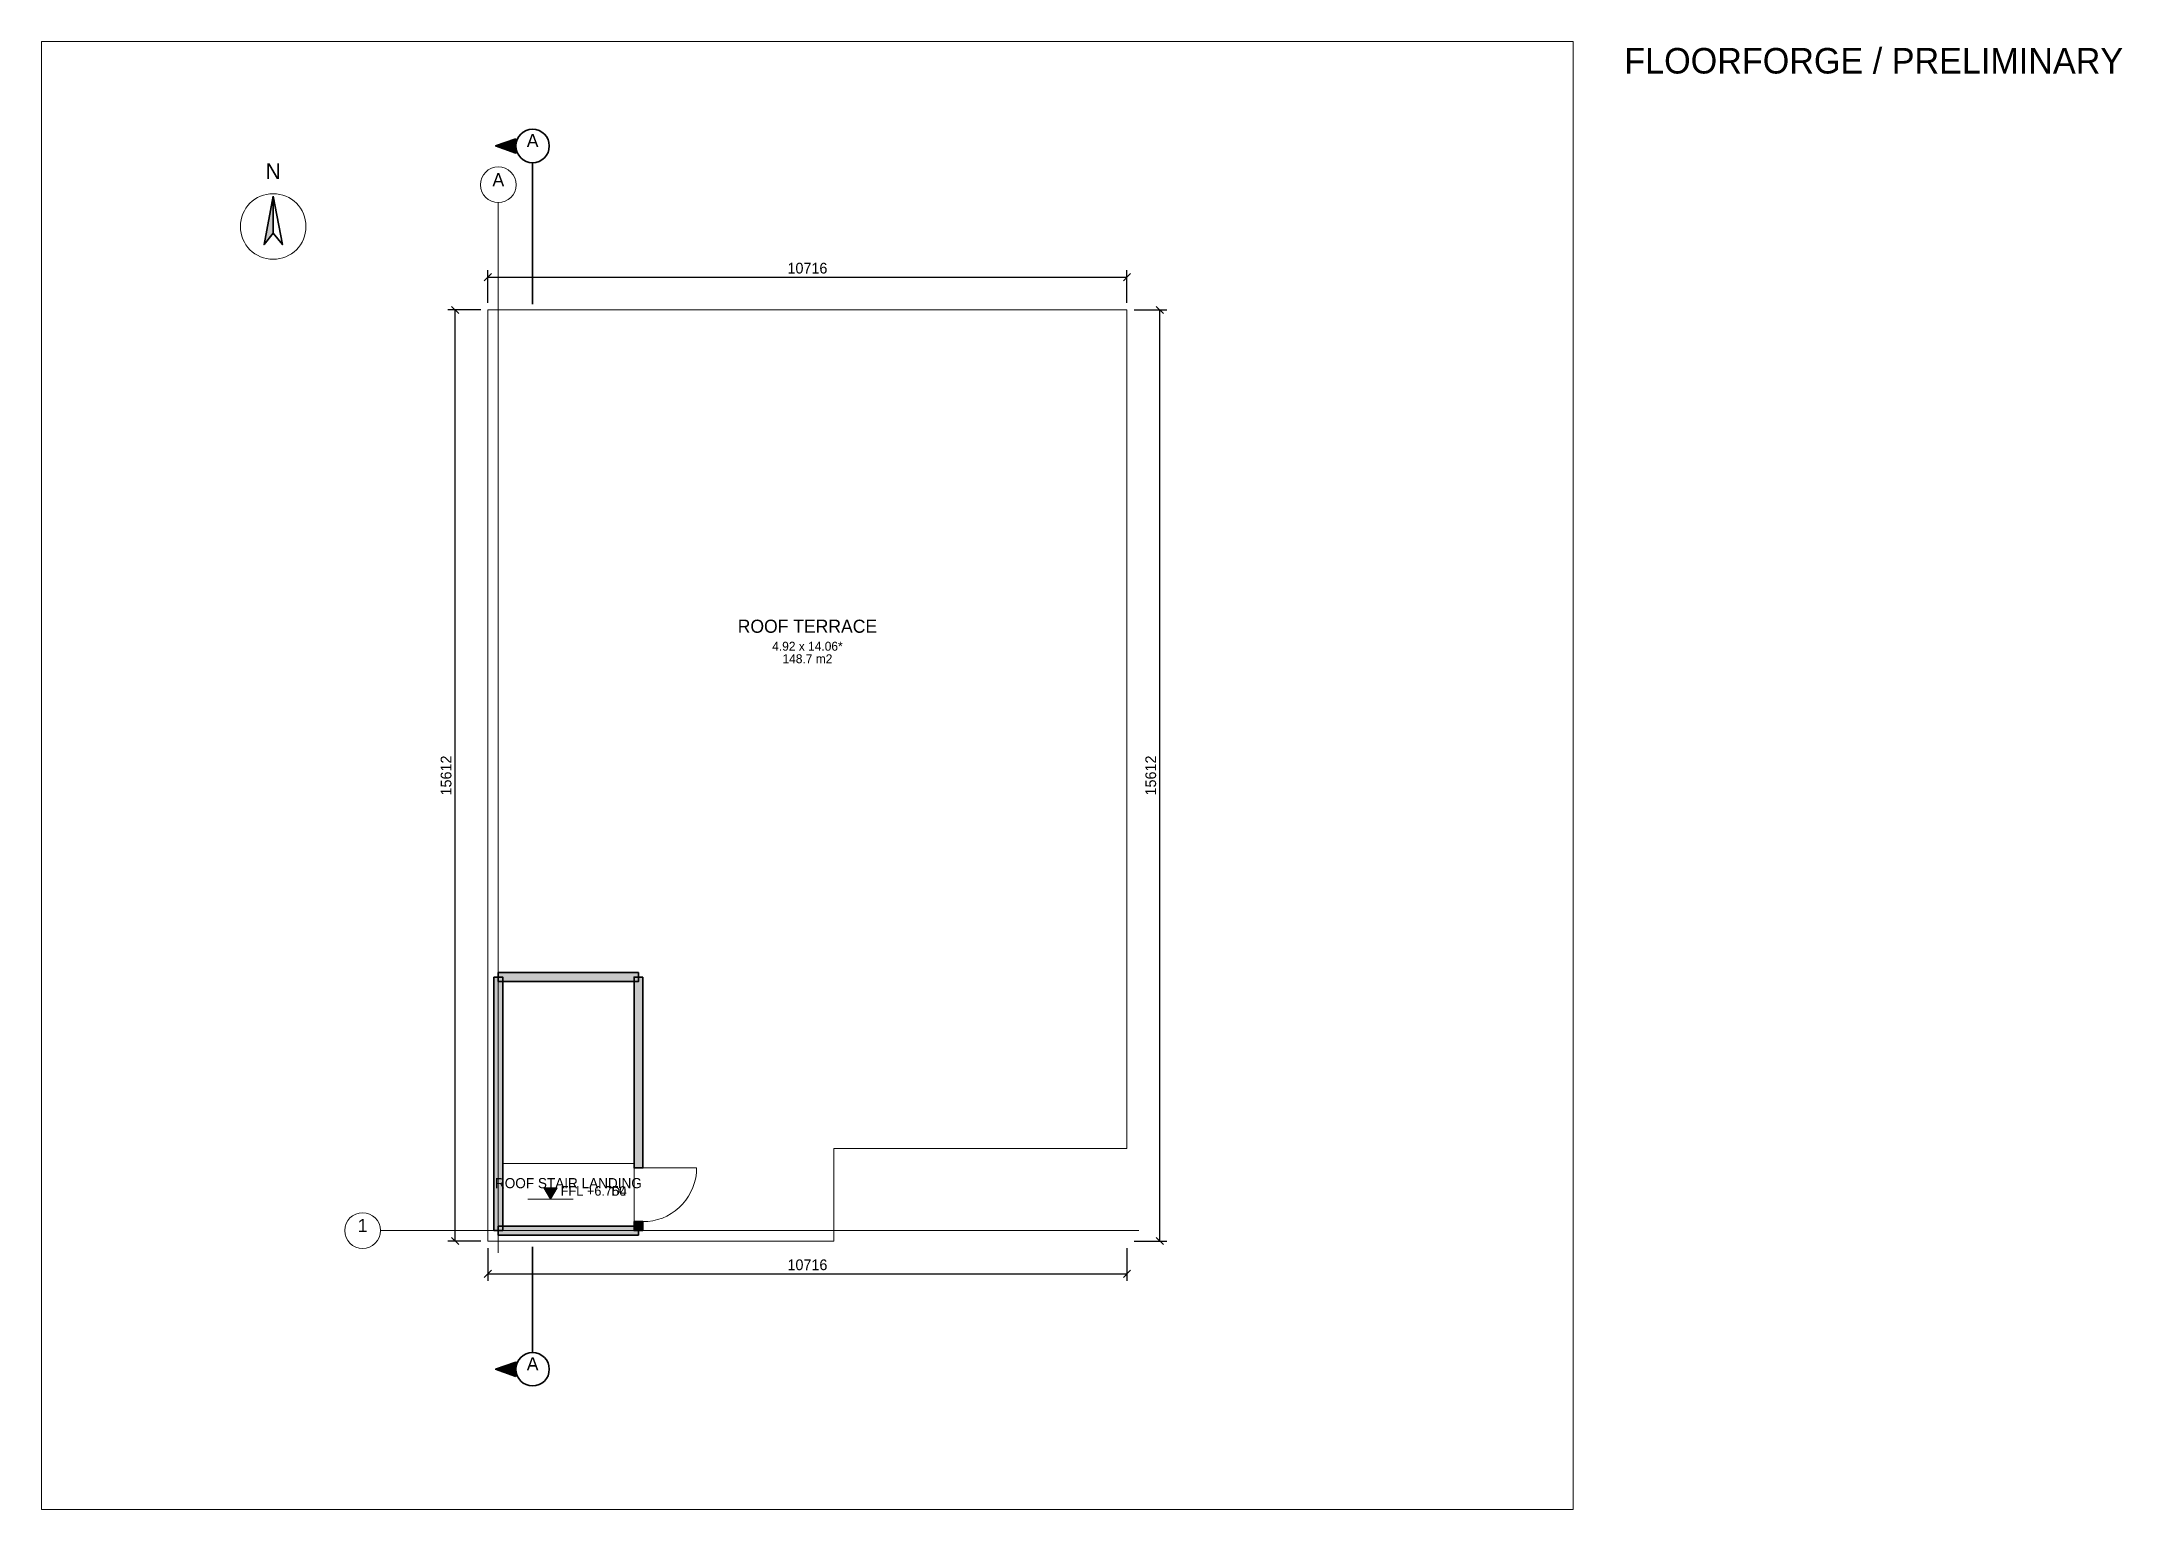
# Paper-space layout 'FLOOR-2' of a CAD drawing. Header units: millimetres. Extents: x 20 to 346, y 30 to 260.
# The model-space entities are those that its viewports show. They can reach past a viewport. Long polylines and large blocks are cut down to what shows.
import ezdxf
from ezdxf.enums import TextEntityAlignment as Align

# ---------------------------------------------------------------- set-up
doc = ezdxf.new("R2010")
doc.units = ezdxf.units.MM
for name, color, linetype, lineweight in [('A-ANNO', 7, 'Continuous', 18), ('A-DIMS', 7, 'Continuous', 13), ('A-DOOR', 3, 'Continuous', 18), ('A-FLOR', 8, 'Continuous', 13), ('A-GRID', 8, 'Continuous', 13), ('A-LEVL', 7, 'Continuous', 13), ('A-SECT', 1, 'Continuous', 35), ('A-TAGS', 1, 'Continuous', 13), ('A-WALL', 7, 'Continuous', 35)]:
    doc.layers.add(name, color=color, linetype=linetype, lineweight=lineweight)
doc.dimstyles.new('FF-ARCH', dxfattribs={"dimtxt": 180, "dimasz": 90, "dimexe": 120, "dimexo": 120, "dimgap": 60, "dimtad": 1, "dimdec": 0, "dimtsz": 60, "dimcen": 2.5, "dimazin": 3, "dimtfac": 1, "dimtmove": 0, "dimatfit": 3})

msp = doc.modelspace()

# ---------------------------------------------------------------- hatches: boundary and pattern name
at = {"layer": 'A-LEVL'}
msp.add_hatch(color=7, dxfattribs=at).paths.add_polyline_path([(46372, 890), (46592, 890), (46482, 700)])
at = {"layer": 'A-SECT'}
for points in [[(45902, 18482), (45562, 18362), (45902, 18242)], [(45902, -2270), (45562, -2150), (45902, -2030)]]:
    msp.add_hatch(color=7, dxfattribs=at).paths.add_polyline_path(points)
at = {"layer": 'A-WALL'}
for points in [[(41832, 17518), (41678, 16709.5), (41832, 16902)], [(45532, 4425), (45682, 4425), (45682, 175), (45532, 175), (45532, 4425)], [(47957, 4500), (47957, 4350), (45607, 4350), (45607, 4500), (47957, 4500)], [(48032, 4425), (48032, 1225), (47882, 1225), (47882, 4425), (48032, 4425)], [(47957, 250), (47957, 100), (45607, 100), (45607, 250), (47957, 250)], [(48032, 175), (47882, 175), (47882, 325), (48032, 325), (48032, 175)]]:
    msp.add_hatch(color=7, dxfattribs=at).paths.add_polyline_path(points)

# ---------------------------------------------------------------- linework, layer by layer
at = {"layer": 'A-ANNO'}
msp.add_circle((41832, 17012), 550, dxfattribs=at)
at = {"layer": 'A-DOOR'}
msp.add_line((48032, 1225), (48932, 1225), dxfattribs=at)
msp.add_lwpolyline([(48032, 325), (48115, 328.8), (48197.4, 340.3), (48278.3, 359.4), (48357.1, 385.8), (48433.2, 419.4), (48505.8, 459.8), (48574.4, 506.8), (48638.3, 559.9), (48697.1, 618.7), (48750.2, 682.6), (48797.2, 751.2), (48837.6, 823.8), (48871.2, 899.9), (48897.6, 978.7), (48916.7, 1059.6), (48928.2, 1142), (48932, 1225)], dxfattribs=at)
at = {"layer": 'A-FLOR'}
for points in [[(45432, 15612), (56148, 15612), (56148, 1550), (51232, 1550), (51232, 0), (45432, 0)], [(45432, 15612), (56148, 15612), (56148, 1550), (51232, 1550), (51232, 0), (45432, 0), (45432, 15612)], [(47882, 4350), (45682, 4350), (45682, 1300), (47882, 1300), (47882, 4350)], [(47882, 250), (47882, 1300), (45682, 1300), (45682, 250)]]:
    msp.add_lwpolyline(points, close=True, dxfattribs=at)
msp.add_lwpolyline([(45432, 0), (45432, 15612), (56148, 15612), (56148, 1550), (51232, 1550), (51232, 0), (45432, 0)], dxfattribs=at)
at = {"layer": 'A-GRID'}
for p, q in [((45607, -200), (45607, 17412)), ((43632, 175), (56348, 175))]:
    msp.add_line(p, q, dxfattribs=at)
for centre in [(45607, 17712), (43332, 175)]:
    msp.add_circle(centre, 300, dxfattribs=at)
at = {"layer": 'A-LEVL'}
msp.add_line((46102, 700), (46862, 700), dxfattribs=at)
msp.add_lwpolyline([(46372, 890), (46592, 890), (46482, 700)], close=True, dxfattribs=at)
at = {"layer": 'A-SECT'}
for p, q in [((46182, 17782), (46182, 18082)), ((46182, 15712), (46182, 17782)), ((46182, -100), (46182, -1570)), ((46182, -1570), (46182, -1870))]:
    msp.add_line(p, q, dxfattribs=at)
for points in [[(45902, 18482), (45562, 18362), (45902, 18242)], [(45902, -2270), (45562, -2150), (45902, -2030)]]:
    msp.add_lwpolyline(points, close=True, dxfattribs=at)
for centre in [(46182, 18362), (46182, -2150)]:
    msp.add_circle(centre, 280, dxfattribs=at)
at = {"layer": 'A-WALL'}
for points in [[(41832, 17518), (41678, 16709.5), (41832, 16902)], [(41832, 17518), (41986, 16709.5), (41832, 16902)], [(45532, 4425), (45682, 4425), (45682, 175), (45532, 175), (45532, 4425)], [(47957, 4500), (47957, 4350), (45607, 4350), (45607, 4500), (47957, 4500)], [(48032, 4425), (48032, 1225), (47882, 1225), (47882, 4425), (48032, 4425)], [(47957, 250), (47957, 100), (45607, 100), (45607, 250), (47957, 250)], [(48032, 175), (47882, 175), (47882, 325), (48032, 325), (48032, 175)]]:
    msp.add_lwpolyline(points, close=True, dxfattribs=at)

# ---------------------------------------------------------------- texts
at = {"layer": 'A-ANNO'}
for s, height, p in [('N', 260, (41832, 17732)), ('ROOF TERRACE', 220, (50790, 10133)), ('4.92 x 14.06*', 150, (50790, 9853.5)), ('148.7 m2', 150, (50790, 9643.5)), ('ROOF STAIR LANDING', 170, (46782, 834.5))]:
    msp.add_text(s, height=height, dxfattribs=at).set_placement(p, align=Align.BOTTOM_CENTER)
at = {"layer": 'A-GRID'}
for s, p in [('A', (45607, 17622)), ('1', (43332, 85))]:
    msp.add_text(s, height=220, dxfattribs=at).set_placement(p, align=Align.BOTTOM_CENTER)
at = {"layer": 'A-LEVL'}
msp.add_text('FFL +6.750', height=160, dxfattribs=at).set_placement((46652, 760))
at = {"layer": 'A-SECT'}
for p in [(46182, 18277), (46182, -2235)]:
    msp.add_text('A', height=220, dxfattribs=at).set_placement(p, align=Align.BOTTOM_CENTER)
at = {"layer": 'A-TAGS'}
msp.add_text('D4', height=150, dxfattribs=at).set_placement((47632, 715), align=Align.BOTTOM_CENTER)

# ---------------------------------------------------------------- dimensions: what is measured, and where the dimension line sits
at = {"layer": 'A-DIMS'}
for base, p1, p2 in [((45432, 16162), (45432, 15612), (56148, 15612)), ((45432, -550), (45432, 0), (56148, 0))]:
    msp.add_linear_dim(base=base, p1=p1, p2=p2, dimstyle='FF-ARCH', dxfattribs=at).render()
for base, p1, p2 in [((44882, 0), (45432, 0), (45432, 15612)), ((56698, 0), (56148, 0), (56148, 15612))]:
    msp.add_linear_dim(base=base, p1=p1, p2=p2, angle=90, dimstyle='FF-ARCH', dxfattribs=at).render()

psp = doc.layouts.new('FLOOR-2')

# ---------------------------------------------------------------- texts
psp.add_text('FLOORFORGE / PRELIMINARY', height=4).set_placement((268, 255))

# ---------------------------------------------------------------- viewports
at = {"layer": 'VIEWPORTS'}
psp.add_viewport(center=(140, 145), size=(240, 230), view_center_point=(50790, 7806), view_height=24612, dxfattribs=at)

doc.saveas('drawing.dxf')
